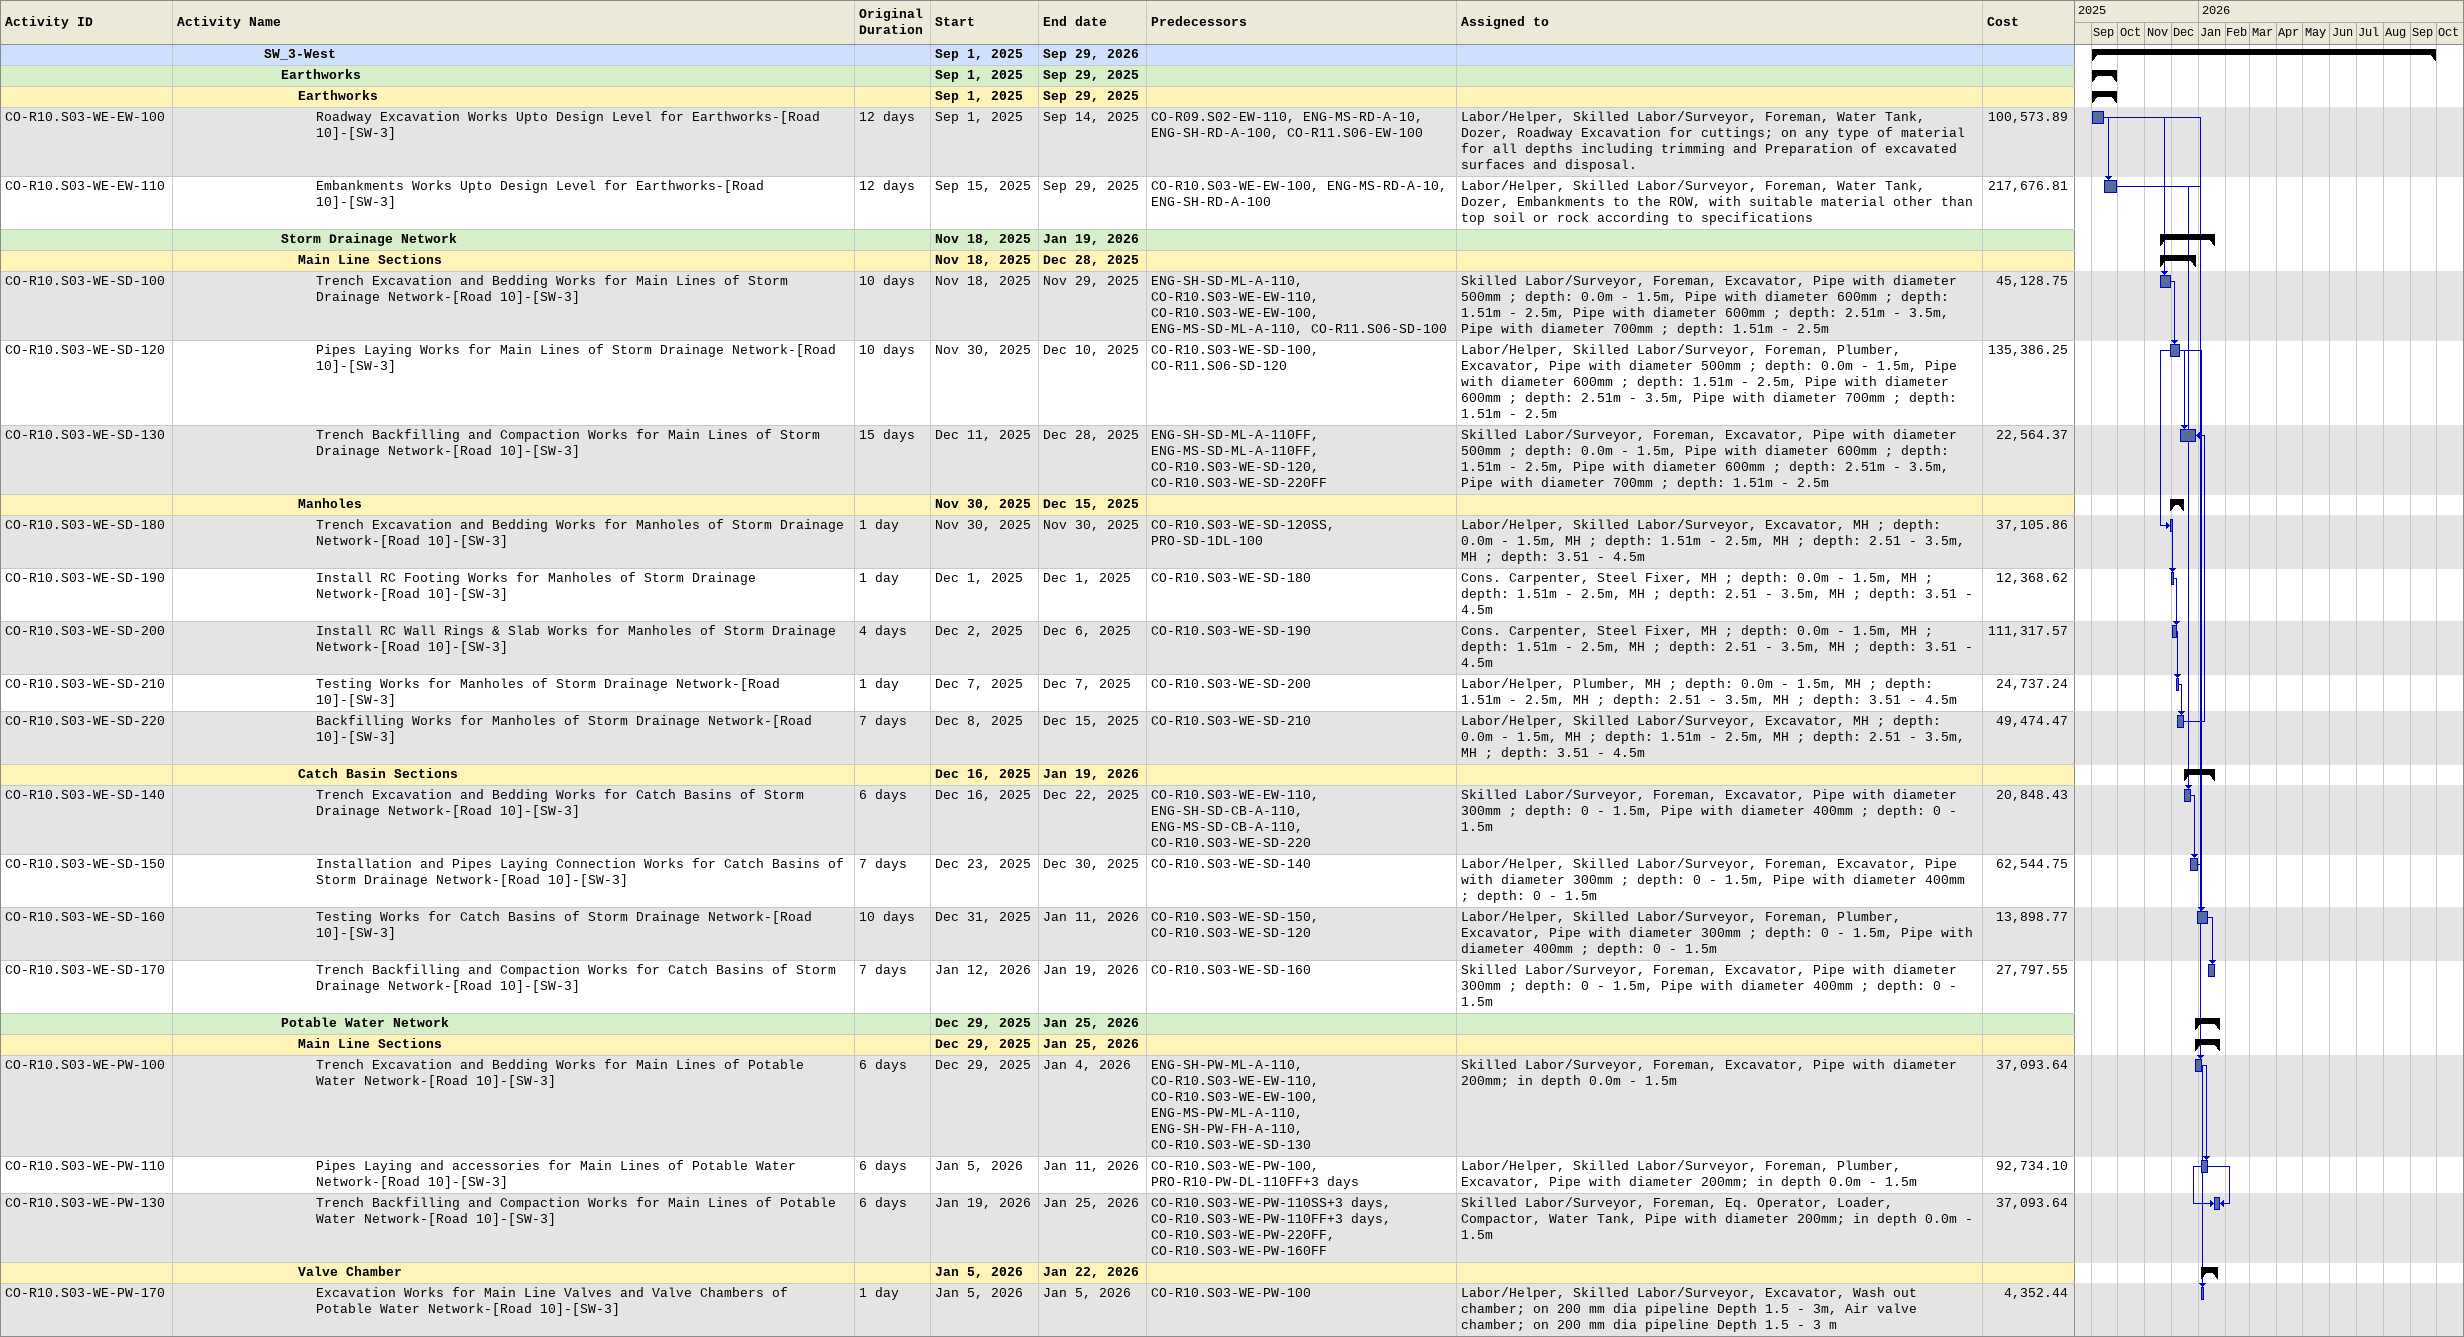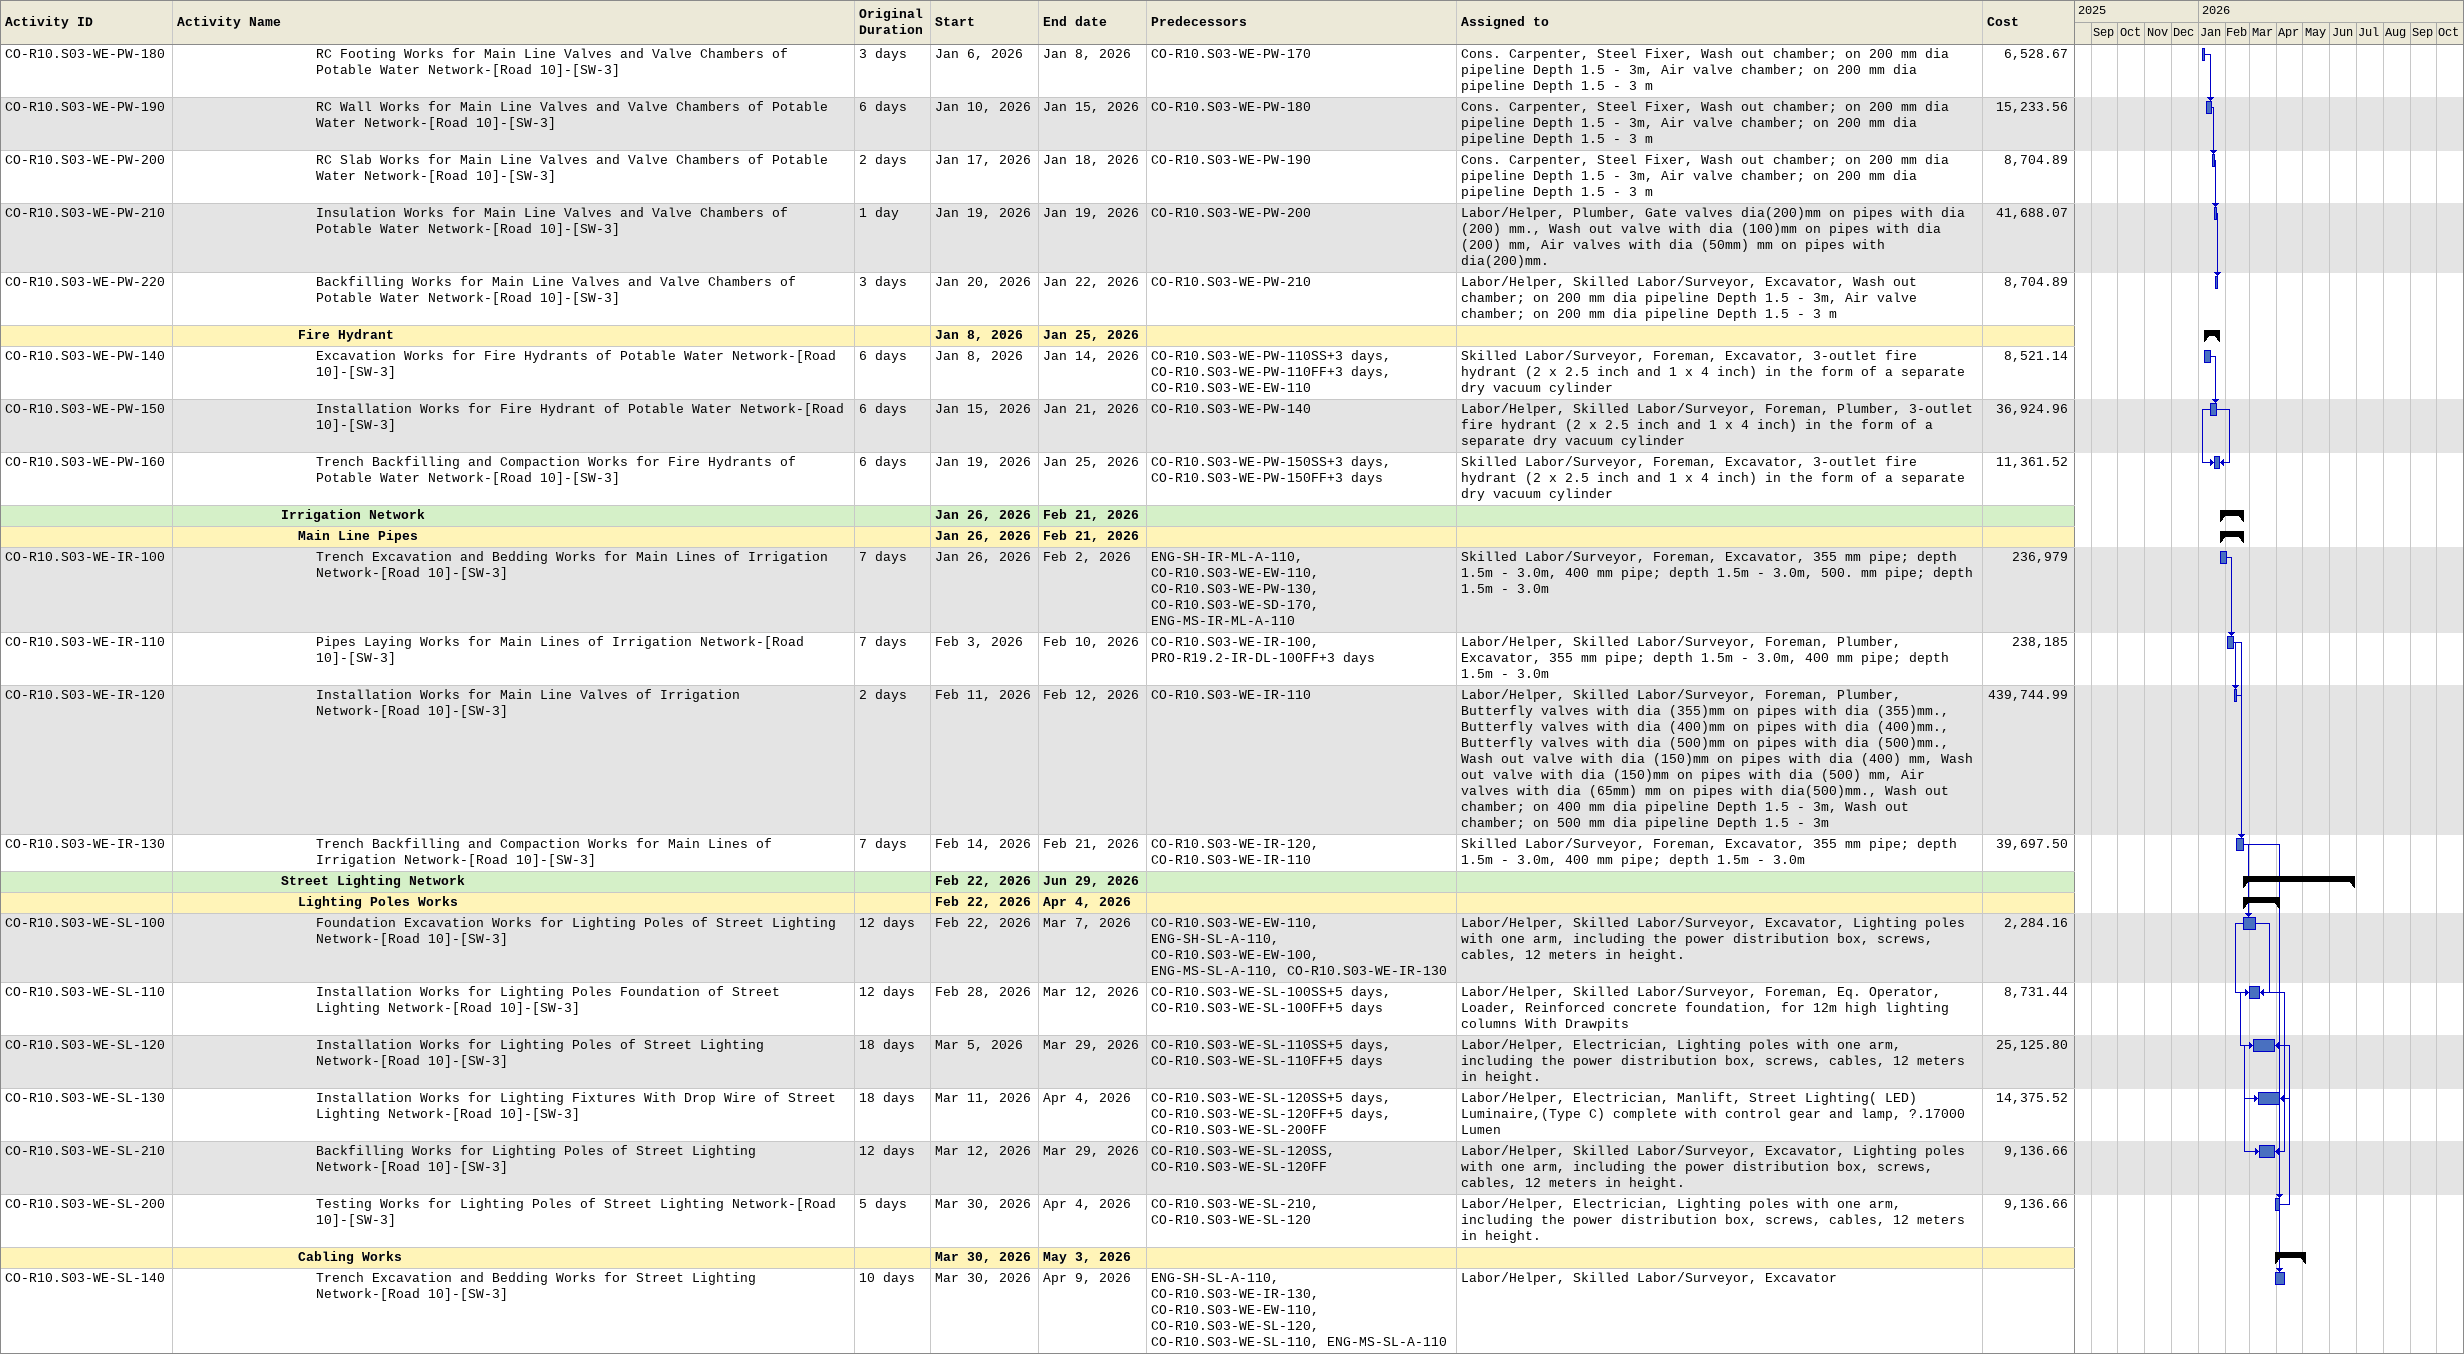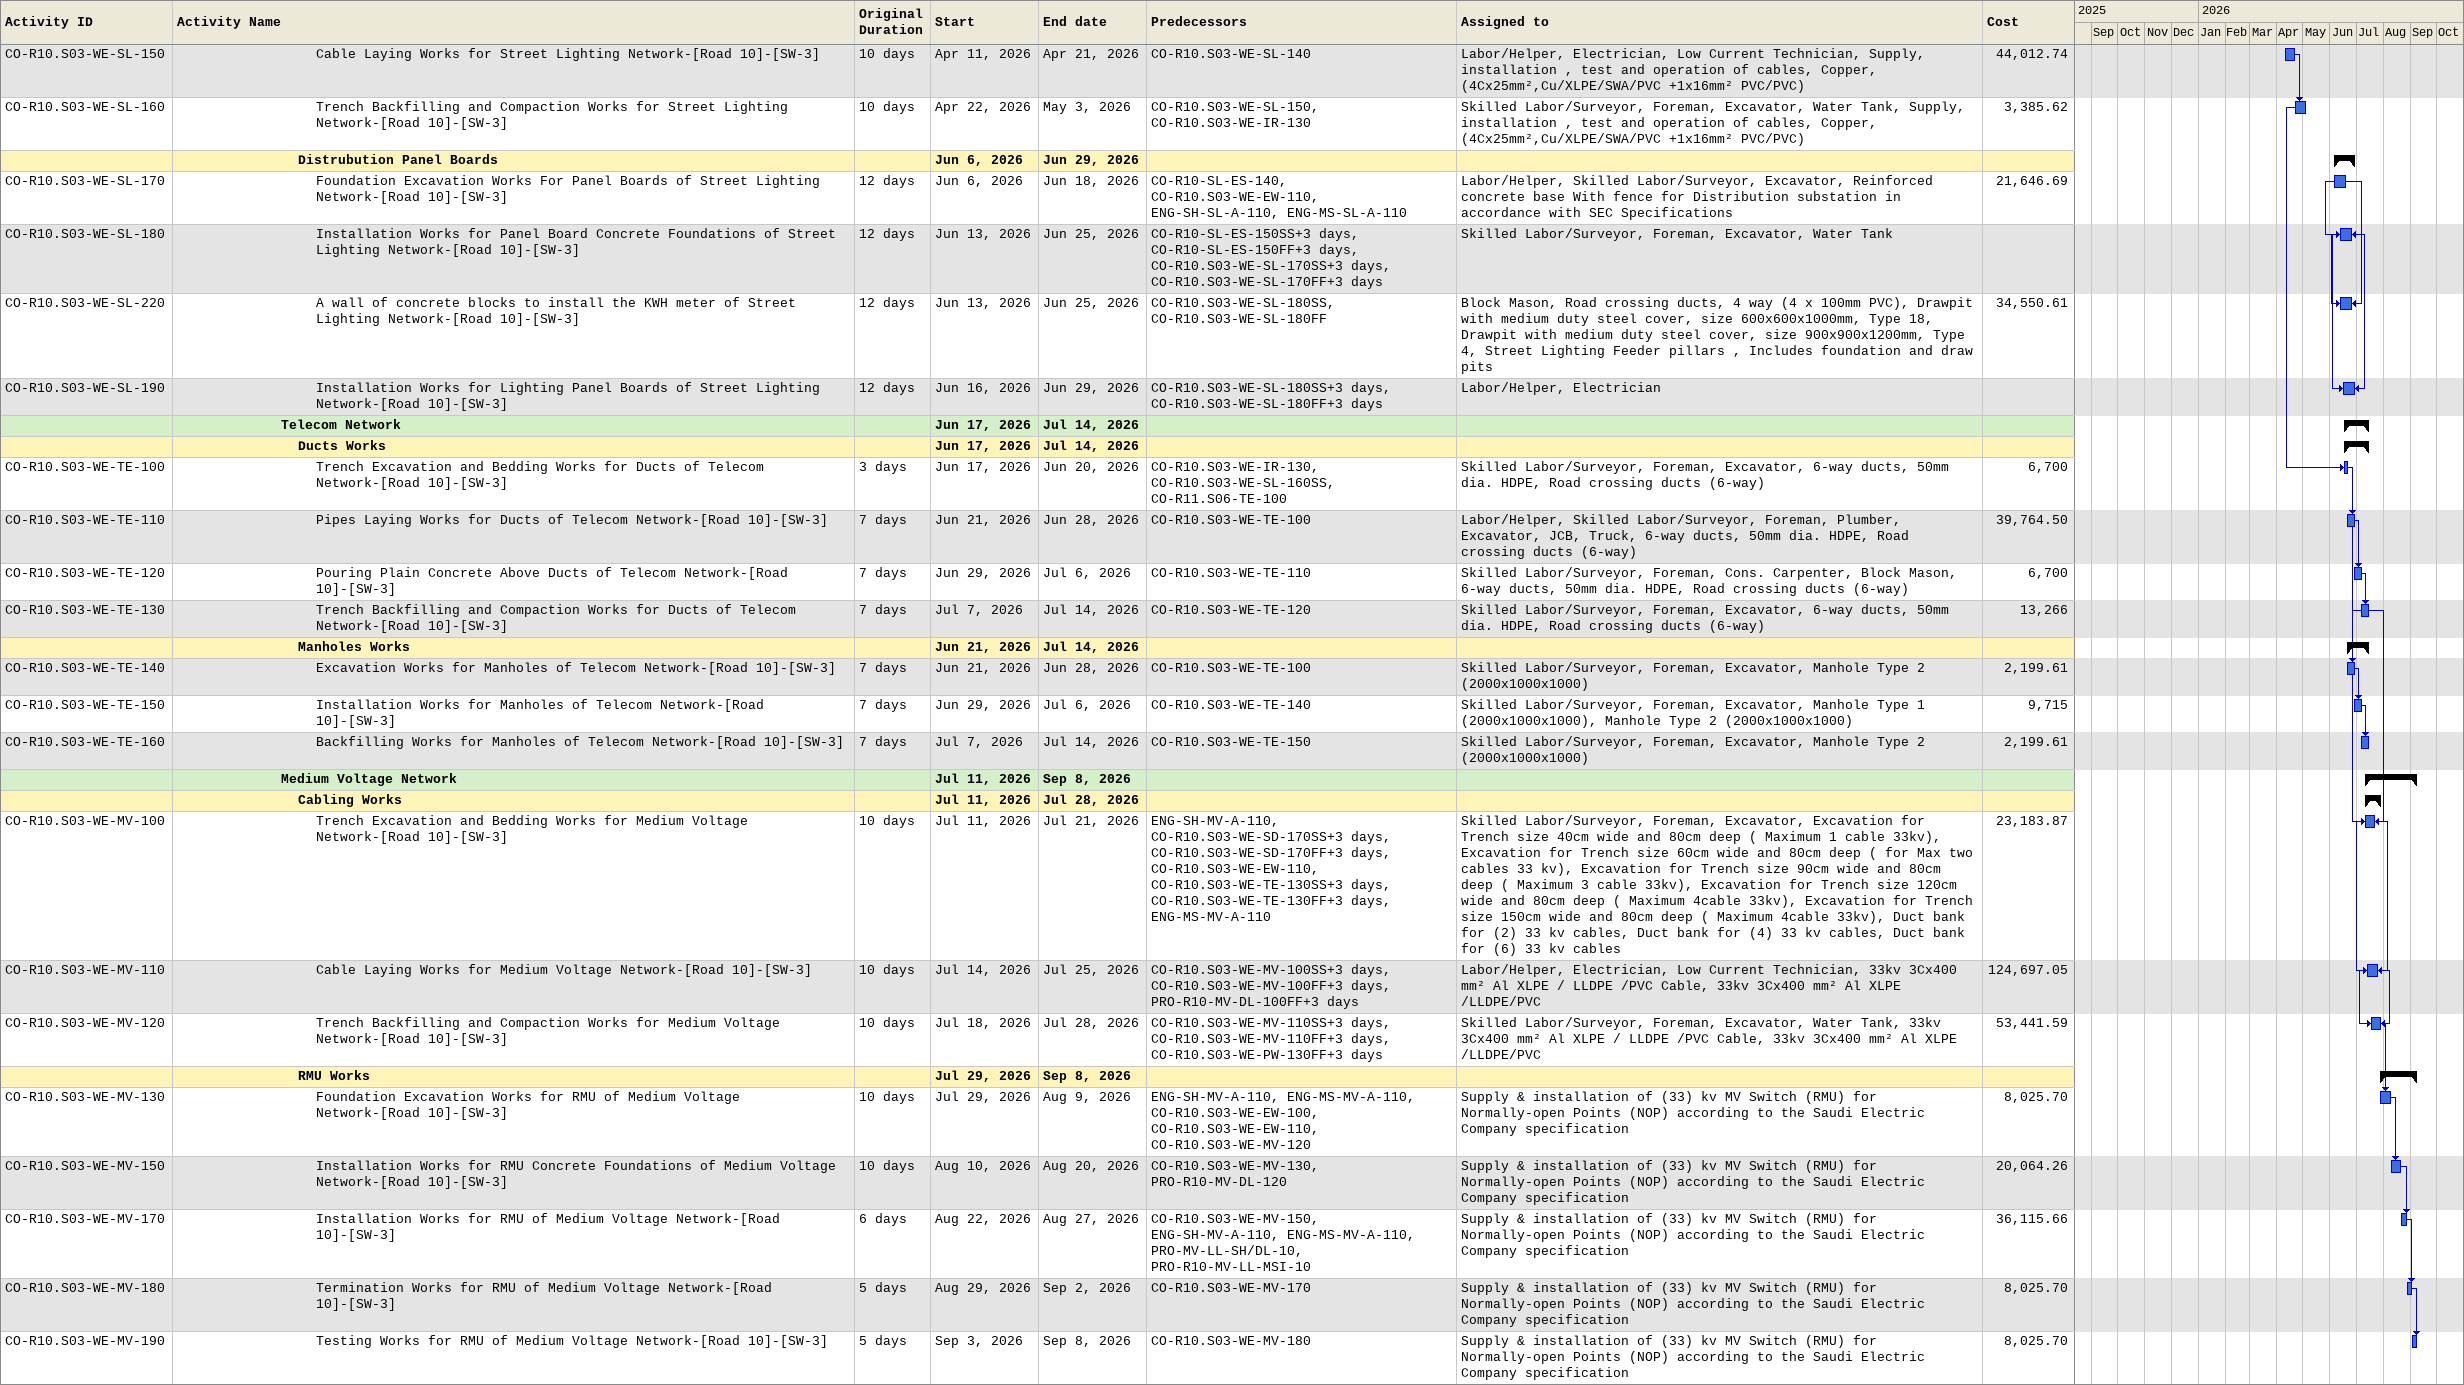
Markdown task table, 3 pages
| ID | Level | Task | Original duration | Start | Finish | Predecessors | Resources | Cost |
|---|---|---|---|---|---|---|---|---|
|  | 6 | **SW_3-West** |  | 2025-09-01 | 2026-09-29 |  |  |  |
|  | 7 | **Earthworks** |  | 2025-09-01 | 2025-09-29 |  |  |  |
|  | 8 | **Earthworks** |  | 2025-09-01 | 2025-09-29 |  |  |  |
| CO-R10.S03-WE-EW-100 | 9 | Roadway Excavation Works Upto Design Level for Earthworks-[Road 10]-[SW-3] | 12d | 2025-09-01 | 2025-09-14 | CO-R09.S02-EW-110, ENG-MS-RD-A-10, ENG-SH-RD-A-100, CO-R11.S06-EW-100 | Labor/Helper, Skilled Labor/Surveyor, Foreman, Water Tank, Dozer, Roadway Excavation for cuttings; on any type of material for all depths including trimming and Preparation of excavated surfaces and disposal. | 100573.89 |
| CO-R10.S03-WE-EW-110 | 9 | Embankments Works Upto Design Level for Earthworks-[Road 10]-[SW-3] | 12d | 2025-09-15 | 2025-09-29 | CO-R10.S03-WE-EW-100, ENG-MS-RD-A-10, ENG-SH-RD-A-100 | Labor/Helper, Skilled Labor/Surveyor, Foreman, Water Tank, Dozer, Embankments to the ROW, with suitable material other than top soil or rock according to specifications | 217676.81 |
|  | 7 | **Storm Drainage Network** |  | 2025-11-18 | 2026-01-19 |  |  |  |
|  | 8 | **Main Line Sections** |  | 2025-11-18 | 2025-12-28 |  |  |  |
| CO-R10.S03-WE-SD-100 | 9 | Trench Excavation and Bedding Works for Main Lines of Storm Drainage Network-[Road 10]-[SW-3] | 10d | 2025-11-18 | 2025-11-29 | ENG-SH-SD-ML-A-110, CO-R10.S03-WE-EW-110, CO-R10.S03-WE-EW-100, ENG-MS-SD-ML-A-110, CO-R11.S06-SD-100 | Skilled Labor/Surveyor, Foreman, Excavator, Pipe with diameter 500mm ; depth: 0.0m - 1.5m, Pipe with diameter 600mm ; depth: 1.51m - 2.5m, Pipe with diameter 600mm ; depth: 2.51m - 3.5m, Pipe with diameter 700mm ; depth: 1.51m - 2.5m | 45128.75 |
| CO-R10.S03-WE-SD-120 | 9 | Pipes Laying Works for Main Lines of Storm Drainage Network-[Road 10]-[SW-3] | 10d | 2025-11-30 | 2025-12-10 | CO-R10.S03-WE-SD-100, CO-R11.S06-SD-120 | Labor/Helper, Skilled Labor/Surveyor, Foreman, Plumber, Excavator, Pipe with diameter 500mm ; depth: 0.0m - 1.5m, Pipe with diameter 600mm ; depth: 1.51m - 2.5m, Pipe with diameter 600mm ; depth: 2.51m - 3.5m, Pipe with diameter 700mm ; depth: 1.51m - 2.5m | 135386.25 |
| CO-R10.S03-WE-SD-130 | 9 | Trench Backfilling and Compaction Works for Main Lines of Storm Drainage Network-[Road 10]-[SW-3] | 15d | 2025-12-11 | 2025-12-28 | ENG-SH-SD-ML-A-110FF, ENG-MS-SD-ML-A-110FF, CO-R10.S03-WE-SD-120, CO-R10.S03-WE-SD-220FF | Skilled Labor/Surveyor, Foreman, Excavator, Pipe with diameter 500mm ; depth: 0.0m - 1.5m, Pipe with diameter 600mm ; depth: 1.51m - 2.5m, Pipe with diameter 600mm ; depth: 2.51m - 3.5m, Pipe with diameter 700mm ; depth: 1.51m - 2.5m | 22564.37 |
|  | 8 | **Manholes** |  | 2025-11-30 | 2025-12-15 |  |  |  |
| CO-R10.S03-WE-SD-180 | 9 | Trench Excavation and Bedding Works for Manholes of Storm Drainage Network-[Road 10]-[SW-3] | 1d | 2025-11-30 | 2025-11-30 | CO-R10.S03-WE-SD-120SS, PRO-SD-1DL-100 | Labor/Helper, Skilled Labor/Surveyor, Excavator, MH ; depth: 0.0m - 1.5m, MH ; depth: 1.51m - 2.5m, MH ; depth: 2.51 - 3.5m, MH ; depth: 3.51 - 4.5m | 37105.86 |
| CO-R10.S03-WE-SD-190 | 9 | Install RC Footing Works for Manholes of Storm Drainage Network-[Road 10]-[SW-3] | 1d | 2025-12-01 | 2025-12-01 | CO-R10.S03-WE-SD-180 | Cons. Carpenter, Steel Fixer, MH ; depth: 0.0m - 1.5m, MH ; depth: 1.51m - 2.5m, MH ; depth: 2.51 - 3.5m, MH ; depth: 3.51 - 4.5m | 12368.62 |
| CO-R10.S03-WE-SD-200 | 9 | Install RC Wall Rings & Slab Works for Manholes of Storm Drainage Network-[Road 10]-[SW-3] | 4d | 2025-12-02 | 2025-12-06 | CO-R10.S03-WE-SD-190 | Cons. Carpenter, Steel Fixer, MH ; depth: 0.0m - 1.5m, MH ; depth: 1.51m - 2.5m, MH ; depth: 2.51 - 3.5m, MH ; depth: 3.51 - 4.5m | 111317.57 |
| CO-R10.S03-WE-SD-210 | 9 | Testing Works for Manholes of Storm Drainage Network-[Road 10]-[SW-3] | 1d | 2025-12-07 | 2025-12-07 | CO-R10.S03-WE-SD-200 | Labor/Helper, Plumber, MH ; depth: 0.0m - 1.5m, MH ; depth: 1.51m - 2.5m, MH ; depth: 2.51 - 3.5m, MH ; depth: 3.51 - 4.5m | 24737.24 |
| CO-R10.S03-WE-SD-220 | 9 | Backfilling Works for Manholes of Storm Drainage Network-[Road 10]-[SW-3] | 7d | 2025-12-08 | 2025-12-15 | CO-R10.S03-WE-SD-210 | Labor/Helper, Skilled Labor/Surveyor, Excavator, MH ; depth: 0.0m - 1.5m, MH ; depth: 1.51m - 2.5m, MH ; depth: 2.51 - 3.5m, MH ; depth: 3.51 - 4.5m | 49474.47 |
|  | 8 | **Catch Basin Sections** |  | 2025-12-16 | 2026-01-19 |  |  |  |
| CO-R10.S03-WE-SD-140 | 9 | Trench Excavation and Bedding Works for Catch Basins of Storm Drainage Network-[Road 10]-[SW-3] | 6d | 2025-12-16 | 2025-12-22 | CO-R10.S03-WE-EW-110, ENG-SH-SD-CB-A-110, ENG-MS-SD-CB-A-110, CO-R10.S03-WE-SD-220 | Skilled Labor/Surveyor, Foreman, Excavator, Pipe with diameter 300mm ; depth: 0 - 1.5m, Pipe with diameter 400mm ; depth: 0 - 1.5m | 20848.43 |
| CO-R10.S03-WE-SD-150 | 9 | Installation and Pipes Laying Connection Works for Catch Basins of Storm Drainage Network-[Road 10]-[SW-3] | 7d | 2025-12-23 | 2025-12-30 | CO-R10.S03-WE-SD-140 | Labor/Helper, Skilled Labor/Surveyor, Foreman, Excavator, Pipe with diameter 300mm ; depth: 0 - 1.5m, Pipe with diameter 400mm ; depth: 0 - 1.5m | 62544.75 |
| CO-R10.S03-WE-SD-160 | 9 | Testing Works for Catch Basins of Storm Drainage Network-[Road 10]-[SW-3] | 10d | 2025-12-31 | 2026-01-11 | CO-R10.S03-WE-SD-150, CO-R10.S03-WE-SD-120 | Labor/Helper, Skilled Labor/Surveyor, Foreman, Plumber, Excavator, Pipe with diameter 300mm ; depth: 0 - 1.5m, Pipe with diameter 400mm ; depth: 0 - 1.5m | 13898.77 |
| CO-R10.S03-WE-SD-170 | 9 | Trench Backfilling and Compaction Works for Catch Basins of Storm Drainage Network-[Road 10]-[SW-3] | 7d | 2026-01-12 | 2026-01-19 | CO-R10.S03-WE-SD-160 | Skilled Labor/Surveyor, Foreman, Excavator, Pipe with diameter 300mm ; depth: 0 - 1.5m, Pipe with diameter 400mm ; depth: 0 - 1.5m | 27797.55 |
|  | 7 | **Potable Water Network** |  | 2025-12-29 | 2026-01-25 |  |  |  |
|  | 8 | **Main Line Sections** |  | 2025-12-29 | 2026-01-25 |  |  |  |
| CO-R10.S03-WE-PW-100 | 9 | Trench Excavation and Bedding Works for Main Lines of Potable Water Network-[Road 10]-[SW-3] | 6d | 2025-12-29 | 2026-01-04 | ENG-SH-PW-ML-A-110, CO-R10.S03-WE-EW-110, CO-R10.S03-WE-EW-100, ENG-MS-PW-ML-A-110, ENG-SH-PW-FH-A-110, CO-R10.S03-WE-SD-130 | Skilled Labor/Surveyor, Foreman, Excavator, Pipe with diameter 200mm; in depth 0.0m - 1.5m | 37093.64 |
| CO-R10.S03-WE-PW-110 | 9 | Pipes Laying and accessories for Main Lines of Potable Water Network-[Road 10]-[SW-3] | 6d | 2026-01-05 | 2026-01-11 | CO-R10.S03-WE-PW-100, PRO-R10-PW-DL-110FF+3d | Labor/Helper, Skilled Labor/Surveyor, Foreman, Plumber, Excavator, Pipe with diameter 200mm; in depth 0.0m - 1.5m | 92734.10 |
| CO-R10.S03-WE-PW-130 | 9 | Trench Backfilling and Compaction Works for Main Lines of Potable Water Network-[Road 10]-[SW-3] | 6d | 2026-01-19 | 2026-01-25 | CO-R10.S03-WE-PW-110SS+3d, CO-R10.S03-WE-PW-110FF+3d, CO-R10.S03-WE-PW-220FF, CO-R10.S03-WE-PW-160FF | Skilled Labor/Surveyor, Foreman, Eq. Operator, Loader, Compactor, Water Tank, Pipe with diameter 200mm; in depth 0.0m - 1.5m | 37093.64 |
|  | 8 | **Valve Chamber** |  | 2026-01-05 | 2026-01-22 |  |  |  |
| CO-R10.S03-WE-PW-170 | 9 | Excavation Works for Main Line Valves and Valve Chambers of Potable Water Network-[Road 10]-[SW-3] | 1d | 2026-01-05 | 2026-01-05 | CO-R10.S03-WE-PW-100 | Labor/Helper, Skilled Labor/Surveyor, Excavator, Wash out chamber; on 200 mm dia pipeline Depth 1.5 - 3m, Air valve chamber; on 200 mm dia pipeline Depth 1.5 - 3 m | 4352.44 |
| CO-R10.S03-WE-PW-180 | 9 | RC Footing Works for Main Line Valves and Valve Chambers of Potable Water Network-[Road 10]-[SW-3] | 3d | 2026-01-06 | 2026-01-08 | CO-R10.S03-WE-PW-170 | Cons. Carpenter, Steel Fixer, Wash out chamber; on 200 mm dia pipeline Depth 1.5 - 3m, Air valve chamber; on 200 mm dia pipeline Depth 1.5 - 3 m | 6528.67 |
| CO-R10.S03-WE-PW-190 | 9 | RC Wall Works for Main Line Valves and Valve Chambers of Potable Water Network-[Road 10]-[SW-3] | 6d | 2026-01-10 | 2026-01-15 | CO-R10.S03-WE-PW-180 | Cons. Carpenter, Steel Fixer, Wash out chamber; on 200 mm dia pipeline Depth 1.5 - 3m, Air valve chamber; on 200 mm dia pipeline Depth 1.5 - 3 m | 15233.56 |
| CO-R10.S03-WE-PW-200 | 9 | RC Slab Works for Main Line Valves and Valve Chambers of Potable Water Network-[Road 10]-[SW-3] | 2d | 2026-01-17 | 2026-01-18 | CO-R10.S03-WE-PW-190 | Cons. Carpenter, Steel Fixer, Wash out chamber; on 200 mm dia pipeline Depth 1.5 - 3m, Air valve chamber; on 200 mm dia pipeline Depth 1.5 - 3 m | 8704.89 |
| CO-R10.S03-WE-PW-210 | 9 | Insulation Works for Main Line Valves and Valve Chambers of Potable Water Network-[Road 10]-[SW-3] | 1d | 2026-01-19 | 2026-01-19 | CO-R10.S03-WE-PW-200 | Labor/Helper, Plumber, Gate valves dia(200)mm on pipes with dia (200) mm., Wash out valve with dia (100)mm on pipes with dia (200) mm, Air valves with dia (50mm) mm on pipes with dia(200)mm. | 41688.07 |
| CO-R10.S03-WE-PW-220 | 9 | Backfilling Works for Main Line Valves and Valve Chambers of Potable Water Network-[Road 10]-[SW-3] | 3d | 2026-01-20 | 2026-01-22 | CO-R10.S03-WE-PW-210 | Labor/Helper, Skilled Labor/Surveyor, Excavator, Wash out chamber; on 200 mm dia pipeline Depth 1.5 - 3m, Air valve chamber; on 200 mm dia pipeline Depth 1.5 - 3 m | 8704.89 |
|  | 8 | **Fire Hydrant** |  | 2026-01-08 | 2026-01-25 |  |  |  |
| CO-R10.S03-WE-PW-140 | 9 | Excavation Works for Fire Hydrants of Potable Water Network-[Road 10]-[SW-3] | 6d | 2026-01-08 | 2026-01-14 | CO-R10.S03-WE-PW-110SS+3d, CO-R10.S03-WE-PW-110FF+3d, CO-R10.S03-WE-EW-110 | Skilled Labor/Surveyor, Foreman, Excavator, 3-outlet fire hydrant (2 x 2.5 inch and 1 x 4 inch) in the form of a separate dry vacuum cylinder | 8521.14 |
| CO-R10.S03-WE-PW-150 | 9 | Installation Works for Fire Hydrant of Potable Water Network-[Road 10]-[SW-3] | 6d | 2026-01-15 | 2026-01-21 | CO-R10.S03-WE-PW-140 | Labor/Helper, Skilled Labor/Surveyor, Foreman, Plumber, 3-outlet fire hydrant (2 x 2.5 inch and 1 x 4 inch) in the form of a separate dry vacuum cylinder | 36924.96 |
| CO-R10.S03-WE-PW-160 | 9 | Trench Backfilling and Compaction Works for Fire Hydrants of Potable Water Network-[Road 10]-[SW-3] | 6d | 2026-01-19 | 2026-01-25 | CO-R10.S03-WE-PW-150SS+3d, CO-R10.S03-WE-PW-150FF+3d | Skilled Labor/Surveyor, Foreman, Excavator, 3-outlet fire hydrant (2 x 2.5 inch and 1 x 4 inch) in the form of a separate dry vacuum cylinder | 11361.52 |
|  | 7 | **Irrigation Network** |  | 2026-01-26 | 2026-02-21 |  |  |  |
|  | 8 | **Main Line Pipes** |  | 2026-01-26 | 2026-02-21 |  |  |  |
| CO-R10.S03-WE-IR-100 | 9 | Trench Excavation and Bedding Works for Main Lines of Irrigation Network-[Road 10]-[SW-3] | 7d | 2026-01-26 | 2026-02-02 | ENG-SH-IR-ML-A-110, CO-R10.S03-WE-EW-110, CO-R10.S03-WE-PW-130, CO-R10.S03-WE-SD-170, ENG-MS-IR-ML-A-110 | Skilled Labor/Surveyor, Foreman, Excavator, 355 mm pipe; depth 1.5m - 3.0m, 400 mm pipe; depth 1.5m - 3.0m, 500. mm pipe; depth 1.5m - 3.0m | 236979 |
| CO-R10.S03-WE-IR-110 | 9 | Pipes Laying Works for Main Lines of Irrigation Network-[Road 10]-[SW-3] | 7d | 2026-02-03 | 2026-02-10 | CO-R10.S03-WE-IR-100, PRO-R19.2-IR-DL-100FF+3d | Labor/Helper, Skilled Labor/Surveyor, Foreman, Plumber, Excavator, 355 mm pipe; depth 1.5m - 3.0m, 400 mm pipe; depth 1.5m - 3.0m | 238185 |
| CO-R10.S03-WE-IR-120 | 9 | Installation Works for Main Line Valves of Irrigation Network-[Road 10]-[SW-3] | 2d | 2026-02-11 | 2026-02-12 | CO-R10.S03-WE-IR-110 | Labor/Helper, Skilled Labor/Surveyor, Foreman, Plumber, Butterfly valves with dia (355)mm on pipes with dia (355)mm., Butterfly valves with dia (400)mm on pipes with dia (400)mm., Butterfly valves with dia (500)mm on pipes with dia (500)mm., Wash out valve with dia (150)mm on pipes with dia (400) mm, Wash out valve with dia (150)mm on pipes with dia (500) mm, Air valves with dia (65mm) mm on pipes with dia(500)mm., Wash out chamber; on 400 mm dia pipeline Depth 1.5 - 3m, Wash out chamber; on 500 mm dia pipeline Depth 1.5 - 3m | 439744.99 |
| CO-R10.S03-WE-IR-130 | 9 | Trench Backfilling and Compaction Works for Main Lines of Irrigation Network-[Road 10]-[SW-3] | 7d | 2026-02-14 | 2026-02-21 | CO-R10.S03-WE-IR-120, CO-R10.S03-WE-IR-110 | Skilled Labor/Surveyor, Foreman, Excavator, 355 mm pipe; depth 1.5m - 3.0m, 400 mm pipe; depth 1.5m - 3.0m | 39697.50 |
|  | 7 | **Street Lighting Network** |  | 2026-02-22 | 2026-06-29 |  |  |  |
|  | 8 | **Lighting Poles Works** |  | 2026-02-22 | 2026-04-04 |  |  |  |
| CO-R10.S03-WE-SL-100 | 9 | Foundation Excavation Works for Lighting Poles of Street Lighting Network-[Road 10]-[SW-3] | 12d | 2026-02-22 | 2026-03-07 | CO-R10.S03-WE-EW-110, ENG-SH-SL-A-110, CO-R10.S03-WE-EW-100, ENG-MS-SL-A-110, CO-R10.S03-WE-IR-130 | Labor/Helper, Skilled Labor/Surveyor, Excavator, Lighting poles with one arm, including the power distribution box, screws, cables, 12 meters in height. | 2284.16 |
| CO-R10.S03-WE-SL-110 | 9 | Installation Works for Lighting Poles Foundation of Street Lighting Network-[Road 10]-[SW-3] | 12d | 2026-02-28 | 2026-03-12 | CO-R10.S03-WE-SL-100SS+5d, CO-R10.S03-WE-SL-100FF+5d | Labor/Helper, Skilled Labor/Surveyor, Foreman, Eq. Operator, Loader, Reinforced concrete foundation, for 12m high lighting columns With Drawpits | 8731.44 |
| CO-R10.S03-WE-SL-120 | 9 | Installation Works for Lighting Poles of Street Lighting Network-[Road 10]-[SW-3] | 18d | 2026-03-05 | 2026-03-29 | CO-R10.S03-WE-SL-110SS+5d, CO-R10.S03-WE-SL-110FF+5d | Labor/Helper, Electrician, Lighting poles with one arm, including the power distribution box, screws, cables, 12 meters in height. | 25125.80 |
| CO-R10.S03-WE-SL-130 | 9 | Installation Works for Lighting Fixtures With Drop Wire of Street Lighting Network-[Road 10]-[SW-3] | 18d | 2026-03-11 | 2026-04-04 | CO-R10.S03-WE-SL-120SS+5d, CO-R10.S03-WE-SL-120FF+5d, CO-R10.S03-WE-SL-200FF | Labor/Helper, Electrician, Manlift, Street Lighting( LED) Luminaire,(Type C) complete with control gear and lamp, ?.17000 Lumen | 14375.52 |
| CO-R10.S03-WE-SL-210 | 9 | Backfilling Works for Lighting Poles of Street Lighting Network-[Road 10]-[SW-3] | 12d | 2026-03-12 | 2026-03-29 | CO-R10.S03-WE-SL-120SS, CO-R10.S03-WE-SL-120FF | Labor/Helper, Skilled Labor/Surveyor, Excavator, Lighting poles with one arm, including the power distribution box, screws, cables, 12 meters in height. | 9136.66 |
| CO-R10.S03-WE-SL-200 | 9 | Testing Works for Lighting Poles of Street Lighting Network-[Road 10]-[SW-3] | 5d | 2026-03-30 | 2026-04-04 | CO-R10.S03-WE-SL-210, CO-R10.S03-WE-SL-120 | Labor/Helper, Electrician, Lighting poles with one arm, including the power distribution box, screws, cables, 12 meters in height. | 9136.66 |
|  | 8 | **Cabling Works** |  | 2026-03-30 | 2026-05-03 |  |  |  |
| CO-R10.S03-WE-SL-140 | 9 | Trench Excavation and Bedding Works for Street Lighting Network-[Road 10]-[SW-3] | 10d | 2026-03-30 | 2026-04-09 | ENG-SH-SL-A-110, CO-R10.S03-WE-IR-130, CO-R10.S03-WE-EW-110, CO-R10.S03-WE-SL-120, CO-R10.S03-WE-SL-110, ENG-MS-SL-A-110 | Labor/Helper, Skilled Labor/Surveyor, Excavator |  |
| CO-R10.S03-WE-SL-150 | 9 | Cable Laying Works for Street Lighting Network-[Road 10]-[SW-3] | 10d | 2026-04-11 | 2026-04-21 | CO-R10.S03-WE-SL-140 | Labor/Helper, Electrician, Low Current Technician, Supply, installation , test and operation of cables, Copper, (4Cx25mm²,Cu/XLPE/SWA/PVC +1x16mm² PVC/PVC) | 44012.74 |
| CO-R10.S03-WE-SL-160 | 9 | Trench Backfilling and Compaction Works for Street Lighting Network-[Road 10]-[SW-3] | 10d | 2026-04-22 | 2026-05-03 | CO-R10.S03-WE-SL-150, CO-R10.S03-WE-IR-130 | Skilled Labor/Surveyor, Foreman, Excavator, Water Tank, Supply, installation , test and operation of cables, Copper, (4Cx25mm²,Cu/XLPE/SWA/PVC +1x16mm² PVC/PVC) | 3385.62 |
|  | 8 | **Distrubution Panel Boards** |  | 2026-06-06 | 2026-06-29 |  |  |  |
| CO-R10.S03-WE-SL-170 | 9 | Foundation Excavation Works For Panel Boards of Street Lighting Network-[Road 10]-[SW-3] | 12d | 2026-06-06 | 2026-06-18 | CO-R10-SL-ES-140, CO-R10.S03-WE-EW-110, ENG-SH-SL-A-110, ENG-MS-SL-A-110 | Labor/Helper, Skilled Labor/Surveyor, Excavator, Reinforced concrete base With fence for Distribution substation in accordance with SEC Specifications | 21646.69 |
| CO-R10.S03-WE-SL-180 | 9 | Installation Works for Panel Board Concrete Foundations of Street Lighting Network-[Road 10]-[SW-3] | 12d | 2026-06-13 | 2026-06-25 | CO-R10-SL-ES-150SS+3d, CO-R10-SL-ES-150FF+3d, CO-R10.S03-WE-SL-170SS+3d, CO-R10.S03-WE-SL-170FF+3d | Skilled Labor/Surveyor, Foreman, Excavator, Water Tank |  |
| CO-R10.S03-WE-SL-220 | 9 | A wall of concrete blocks to install the KWH meter of Street Lighting Network-[Road 10]-[SW-3] | 12d | 2026-06-13 | 2026-06-25 | CO-R10.S03-WE-SL-180SS, CO-R10.S03-WE-SL-180FF | Block Mason, Road crossing ducts, 4 way (4 x 100mm PVC), Drawpit with medium duty steel cover, size 600x600x1000mm, Type 18, Drawpit with medium duty steel cover, size 900x900x1200mm, Type 4, Street Lighting Feeder pillars , Includes foundation and draw pits | 34550.61 |
| CO-R10.S03-WE-SL-190 | 9 | Installation Works for Lighting Panel Boards of Street Lighting Network-[Road 10]-[SW-3] | 12d | 2026-06-16 | 2026-06-29 | CO-R10.S03-WE-SL-180SS+3d, CO-R10.S03-WE-SL-180FF+3d | Labor/Helper, Electrician |  |
|  | 7 | **Telecom Network** |  | 2026-06-17 | 2026-07-14 |  |  |  |
|  | 8 | **Ducts Works** |  | 2026-06-17 | 2026-07-14 |  |  |  |
| CO-R10.S03-WE-TE-100 | 9 | Trench Excavation and Bedding Works for Ducts of Telecom Network-[Road 10]-[SW-3] | 3d | 2026-06-17 | 2026-06-20 | CO-R10.S03-WE-IR-130, CO-R10.S03-WE-SL-160SS, CO-R11.S06-TE-100 | Skilled Labor/Surveyor, Foreman, Excavator, 6-way ducts, 50mm dia. HDPE, Road crossing ducts (6-way) | 6700 |
| CO-R10.S03-WE-TE-110 | 9 | Pipes Laying Works for Ducts of Telecom Network-[Road 10]-[SW-3] | 7d | 2026-06-21 | 2026-06-28 | CO-R10.S03-WE-TE-100 | Labor/Helper, Skilled Labor/Surveyor, Foreman, Plumber, Excavator, JCB, Truck, 6-way ducts, 50mm dia. HDPE, Road crossing ducts (6-way) | 39764.50 |
| CO-R10.S03-WE-TE-120 | 9 | Pouring Plain Concrete Above Ducts of Telecom Network-[Road 10]-[SW-3] | 7d | 2026-06-29 | 2026-07-06 | CO-R10.S03-WE-TE-110 | Skilled Labor/Surveyor, Foreman, Cons. Carpenter, Block Mason, 6-way ducts, 50mm dia. HDPE, Road crossing ducts (6-way) | 6700 |
| CO-R10.S03-WE-TE-130 | 9 | Trench Backfilling and Compaction Works for Ducts of Telecom Network-[Road 10]-[SW-3] | 7d | 2026-07-07 | 2026-07-14 | CO-R10.S03-WE-TE-120 | Skilled Labor/Surveyor, Foreman, Excavator, 6-way ducts, 50mm dia. HDPE, Road crossing ducts (6-way) | 13266 |
|  | 8 | **Manholes Works** |  | 2026-06-21 | 2026-07-14 |  |  |  |
| CO-R10.S03-WE-TE-140 | 9 | Excavation Works for Manholes of Telecom Network-[Road 10]-[SW-3] | 7d | 2026-06-21 | 2026-06-28 | CO-R10.S03-WE-TE-100 | Skilled Labor/Surveyor, Foreman, Excavator, Manhole Type 2 (2000x1000x1000) | 2199.61 |
| CO-R10.S03-WE-TE-150 | 9 | Installation Works for Manholes of Telecom Network-[Road 10]-[SW-3] | 7d | 2026-06-29 | 2026-07-06 | CO-R10.S03-WE-TE-140 | Skilled Labor/Surveyor, Foreman, Excavator, Manhole Type 1 (2000x1000x1000), Manhole Type 2 (2000x1000x1000) | 9715 |
| CO-R10.S03-WE-TE-160 | 9 | Backfilling Works for Manholes of Telecom Network-[Road 10]-[SW-3] | 7d | 2026-07-07 | 2026-07-14 | CO-R10.S03-WE-TE-150 | Skilled Labor/Surveyor, Foreman, Excavator, Manhole Type 2 (2000x1000x1000) | 2199.61 |
|  | 7 | **Medium Voltage Network** |  | 2026-07-11 | 2026-09-08 |  |  |  |
|  | 8 | **Cabling Works** |  | 2026-07-11 | 2026-07-28 |  |  |  |
| CO-R10.S03-WE-MV-100 | 9 | Trench Excavation and Bedding Works for Medium Voltage Network-[Road 10]-[SW-3] | 10d | 2026-07-11 | 2026-07-21 | ENG-SH-MV-A-110, CO-R10.S03-WE-SD-170SS+3d, CO-R10.S03-WE-SD-170FF+3d, CO-R10.S03-WE-EW-110, CO-R10.S03-WE-TE-130SS+3d, CO-R10.S03-WE-TE-130FF+3d, ENG-MS-MV-A-110 | Skilled Labor/Surveyor, Foreman, Excavator, Excavation for Trench size 40cm wide and 80cm deep ( Maximum 1 cable 33kv), Excavation for Trench size 60cm wide and 80cm deep ( for Max two cables 33 kv), Excavation for Trench size 90cm wide and 80cm deep ( Maximum 3 cable 33kv), Excavation for Trench size 120cm wide and 80cm deep ( Maximum 4cable 33kv), Excavation for Trench size 150cm wide and 80cm deep ( Maximum 4cable 33kv), Duct bank for (2) 33 kv cables, Duct bank for (4) 33 kv cables, Duct bank for (6) 33 kv cables | 23183.87 |
| CO-R10.S03-WE-MV-110 | 9 | Cable Laying Works for Medium Voltage Network-[Road 10]-[SW-3] | 10d | 2026-07-14 | 2026-07-25 | CO-R10.S03-WE-MV-100SS+3d, CO-R10.S03-WE-MV-100FF+3d, PRO-R10-MV-DL-100FF+3d | Labor/Helper, Electrician, Low Current Technician, 33kv 3Cx400 mm² Al XLPE / LLDPE /PVC Cable, 33kv 3Cx400 mm² Al XLPE /LLDPE/PVC | 124697.05 |
| CO-R10.S03-WE-MV-120 | 9 | Trench Backfilling and Compaction Works for Medium Voltage Network-[Road 10]-[SW-3] | 10d | 2026-07-18 | 2026-07-28 | CO-R10.S03-WE-MV-110SS+3d, CO-R10.S03-WE-MV-110FF+3d, CO-R10.S03-WE-PW-130FF+3d | Skilled Labor/Surveyor, Foreman, Excavator, Water Tank, 33kv 3Cx400 mm² Al XLPE / LLDPE /PVC Cable, 33kv 3Cx400 mm² Al XLPE /LLDPE/PVC | 53441.59 |
|  | 8 | **RMU Works** |  | 2026-07-29 | 2026-09-08 |  |  |  |
| CO-R10.S03-WE-MV-130 | 9 | Foundation Excavation Works for RMU of Medium Voltage Network-[Road 10]-[SW-3] | 10d | 2026-07-29 | 2026-08-09 | ENG-SH-MV-A-110, ENG-MS-MV-A-110, CO-R10.S03-WE-EW-100, CO-R10.S03-WE-EW-110, CO-R10.S03-WE-MV-120 | Supply & installation of (33) kv MV Switch (RMU) for Normally-open Points (NOP) according to the Saudi Electric Company specification | 8025.70 |
| CO-R10.S03-WE-MV-150 | 9 | Installation Works for RMU Concrete Foundations of Medium Voltage Network-[Road 10]-[SW-3] | 10d | 2026-08-10 | 2026-08-20 | CO-R10.S03-WE-MV-130, PRO-R10-MV-DL-120 | Supply & installation of (33) kv MV Switch (RMU) for Normally-open Points (NOP) according to the Saudi Electric Company specification | 20064.26 |
| CO-R10.S03-WE-MV-170 | 9 | Installation Works for RMU of Medium Voltage Network-[Road 10]-[SW-3] | 6d | 2026-08-22 | 2026-08-27 | CO-R10.S03-WE-MV-150, ENG-SH-MV-A-110, ENG-MS-MV-A-110, PRO-MV-LL-SH/DL-10, PRO-R10-MV-LL-MSI-10 | Supply & installation of (33) kv MV Switch (RMU) for Normally-open Points (NOP) according to the Saudi Electric Company specification | 36115.66 |
| CO-R10.S03-WE-MV-180 | 9 | Termination Works for RMU of Medium Voltage Network-[Road 10]-[SW-3] | 5d | 2026-08-29 | 2026-09-02 | CO-R10.S03-WE-MV-170 | Supply & installation of (33) kv MV Switch (RMU) for Normally-open Points (NOP) according to the Saudi Electric Company specification | 8025.70 |
| CO-R10.S03-WE-MV-190 | 9 | Testing Works for RMU of Medium Voltage Network-[Road 10]-[SW-3] | 5d | 2026-09-03 | 2026-09-08 | CO-R10.S03-WE-MV-180 | Supply & installation of (33) kv MV Switch (RMU) for Normally-open Points (NOP) according to the Saudi Electric Company specification | 8025.70 |
